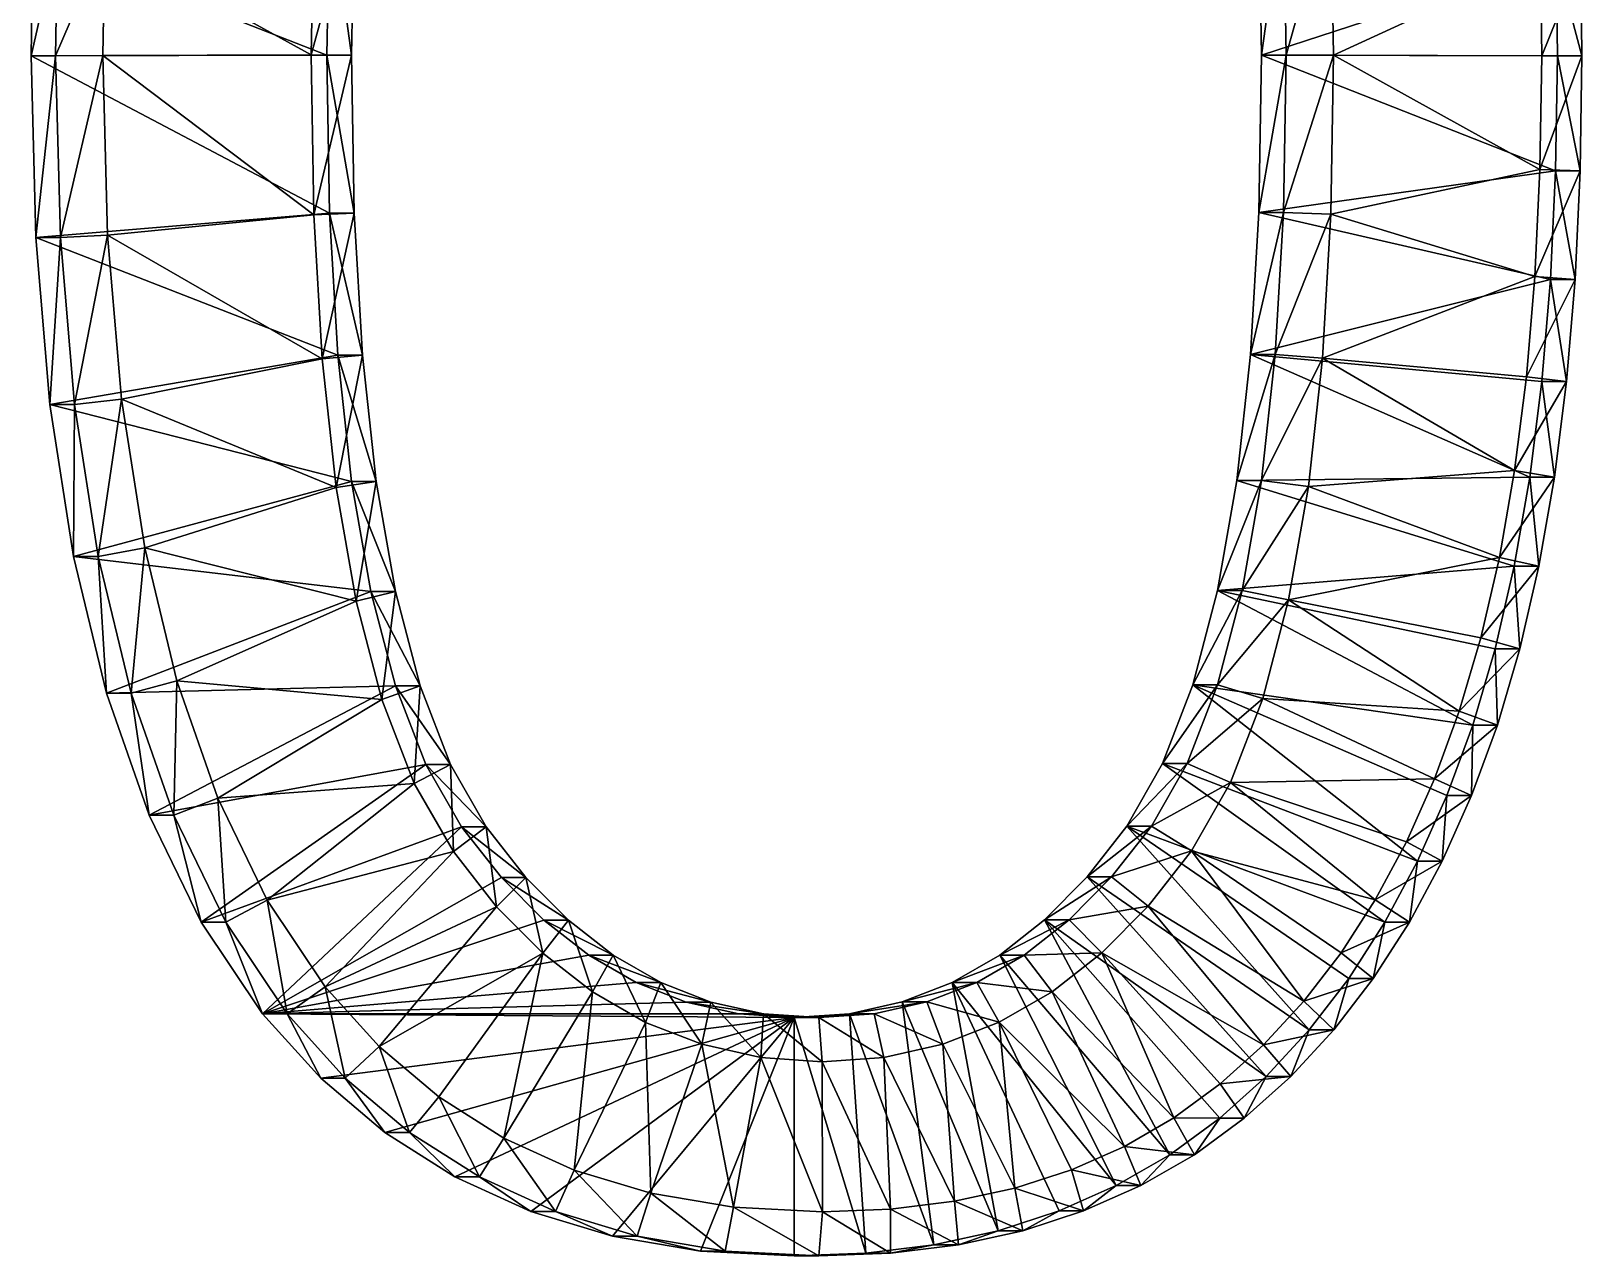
# Model space of a CAD drawing. Header units: metres. Extents: x -136 to 55, y -57 to 41.
# Drawn here: x 19.06 to 28.3, y -57.09 to -49.8 of the extents above; entities that cross this region are included whole.
import ezdxf

# ---------------------------------------------------------------- set-up
doc = ezdxf.new("R2010")
doc.units = ezdxf.units.M
doc.layers.get('0').update_dxf_attribs({"true_color": 0x57e057})

msp = doc.modelspace()

# ---------------------------------------------------------------- meshes
at = {"color": 74, "true_color": 0x58b11a}
mesh = msp.add_polyface(dxfattribs=at)
corners = [(19.1063, -48.6073, 0.4334), (19.0752, -49.258, 0.4364), (19.2528, -48.6073, 1.9548), (19.2217, -49.258, 1.9578), (19.0648, -49.948, 0.4374), (19.2113, -49.948, 1.9588), (19.0929, -51.0307, 0.4347), (20.8432, -49.0022, 0.2662), (20.897, -48.1496, 0.261), (20.9897, -49.0022, 1.7876), (20.8253, -49.9432, 0.2679), (20.9718, -49.9432, 1.7893), (20.9882, -50.8843, 1.7877), (19.2528, -48.6073, 1.9548), (19.2217, -49.258, 1.9578), (19.2113, -49.948, 1.9588), (19.2394, -51.0307, 1.9561), (21.0434, -48.1496, 1.7824), (20.9897, -49.0022, 1.7876), (20.9718, -49.9432, 1.7893), (20.9882, -50.8843, 1.7877), (19.534, -48.6247, 2.1471), (19.5033, -49.2662, 2.1501), (19.4931, -49.9466, 2.1511), (19.2394, -51.0307, 1.9561), (21.0434, -48.1496, 1.7824), (20.75, -48.9914, 2.03), (20.7319, -49.943, 2.0318), (20.7484, -50.8942, 2.0302), (20.8417, -50.8843, 0.2663)]
mesh.append_faces([[corners[k] for k in face] for face in [(1, 10, 4), (0, 7, 1)]], dxfattribs={"vtx0": -1, "vtx1": -1, "color": 74})
mesh.append_faces([[corners[k] for k in face] for face in [(23, 28, 27), (22, 27, 26), (4, 10, 29), (1, 7, 10)]], dxfattribs={"vtx0": -1, "vtx2": -1, "color": 74})
mesh.append_faces([[corners[k] for k in face] for face in [(0, 1, 2), (1, 4, 3), (4, 6, 5), (7, 8, 9), (10, 7, 11), (2, 3, 13), (3, 5, 14), (5, 16, 15), (9, 17, 18), (11, 9, 19), (13, 14, 21), (14, 15, 22), (15, 24, 23), (18, 25, 26), (19, 18, 27)]], dxfattribs={"vtx1": -1, "color": 74})
mesh.append_faces([[corners[k] for k in face] for face in [(22, 23, 27), (21, 22, 26)]], dxfattribs={"vtx1": -1, "vtx2": -1, "color": 74})
mesh.append_faces([[corners[k] for k in face] for face in [(1, 3, 2), (4, 5, 3), (10, 11, 12), (7, 9, 11), (3, 14, 13), (5, 15, 14), (11, 19, 20), (9, 18, 19), (14, 22, 21), (15, 23, 22), (19, 27, 28), (18, 26, 27)]], dxfattribs={"vtx2": -1, "color": 74})
mesh = msp.add_polyface(dxfattribs=at)
corners = [(28.1499, -49.948, -0.4374), (28.2964, -49.948, 1.084), (28.2861, -50.633, 1.085), (28.1435, -49.3704, -0.4368), (28.29, -49.3704, 1.0846), (28.1243, -48.8276, -0.4349), (28.2708, -48.8276, 1.0865), (26.3731, -49.0026, -0.2663), (26.5196, -49.0026, 1.2551), (26.4706, -48.1566, 1.2598), (26.3894, -49.9432, -0.2679), (26.5359, -49.9432, 1.2536), (28.2964, -49.948, 1.084), (28.2861, -50.633, 1.085), (28.29, -49.3704, 1.0846), (28.2708, -48.8276, 1.0865), (26.5196, -49.0026, 1.2551), (26.4706, -48.1566, 1.2598), (26.5359, -49.9432, 1.2536), (26.5195, -50.8818, 1.2551), (28.0565, -49.9475, 1.3265), (28.0463, -50.6248, 1.3275), (28.0502, -49.3765, 1.3271), (28.0312, -48.8406, 1.3289), (28.2388, -48.3198, 1.0896), (26.8012, -48.9927, 1.4474), (26.7516, -48.1348, 1.4521), (26.8177, -49.9433, 1.4458), (27.9997, -48.3405, 1.332), (28.1396, -50.633, -0.4364)]
mesh.append_faces([[corners[k] for k in face] for face in [(7, 3, 10)]], dxfattribs={"vtx0": -1, "vtx1": -1, "color": 74})
mesh.append_faces([[corners[k] for k in face] for face in [(22, 25, 27), (10, 0, 29), (10, 3, 0), (7, 5, 3)]], dxfattribs={"vtx0": -1, "vtx2": -1, "color": 74})
mesh.append_faces([[corners[k] for k in face] for face in [(0, 3, 1), (3, 5, 4), (7, 10, 8), (1, 4, 12), (4, 6, 14), (8, 11, 16), (11, 19, 18), (12, 14, 20), (14, 15, 22), (15, 24, 23), (16, 18, 25)]], dxfattribs={"vtx1": -1, "color": 74})
mesh.append_faces([[corners[k] for k in face] for face in [(23, 28, 25), (22, 23, 25), (20, 22, 27), (21, 20, 27)]], dxfattribs={"vtx1": -1, "vtx2": -1, "color": 74})
mesh.append_faces([[corners[k] for k in face] for face in [(0, 1, 2), (3, 4, 1), (5, 6, 4), (7, 8, 9), (10, 11, 8), (1, 12, 13), (4, 14, 12), (6, 15, 14), (8, 16, 17), (11, 18, 16), (12, 20, 21), (14, 22, 20), (15, 23, 22), (16, 25, 26), (18, 27, 25)]], dxfattribs={"vtx2": -1, "color": 74})
mesh = msp.add_polyface(dxfattribs=at)
corners = [(19.0929, -51.0307, 0.4347), (19.1773, -52.0242, 0.4266), (19.2394, -51.0307, 1.9561), (19.3238, -52.0242, 1.948), (19.3179, -52.9285, 0.413), (19.2113, -49.948, 1.9588), (20.9727, -52.4818, 0.2537), (20.8908, -51.7304, 0.2616), (21.1192, -52.4818, 1.7751), (21.0373, -51.7304, 1.783), (20.8417, -50.8843, 0.2663), (20.9882, -50.8843, 1.7877), (20.8253, -49.9432, 0.2679), (19.2394, -51.0307, 1.9561), (19.3238, -52.0242, 1.948), (19.4644, -52.9285, 1.9345), (19.2113, -49.948, 1.9588), (21.1192, -52.4818, 1.7751), (21.0373, -51.7304, 1.783), (20.9882, -50.8843, 1.7877), (20.9718, -49.9432, 1.7893), (19.5209, -51.0162, 2.1484), (19.6038, -51.9928, 2.1404), (19.4644, -52.9285, 1.9345), (19.4931, -49.9466, 2.1511), (20.8818, -52.5187, 2.0173), (20.7982, -51.7523, 2.0254), (20.7484, -50.8942, 2.0302), (20.9718, -49.9432, 1.7893), (19.0648, -49.948, 0.4374)]
mesh.append_faces([[corners[k] for k in face] for face in [(0, 7, 1), (29, 10, 0)]], dxfattribs={"vtx0": -1, "vtx1": -1, "color": 74})
mesh.append_faces([[corners[k] for k in face] for face in [(22, 25, 26), (21, 26, 27), (1, 7, 6), (0, 10, 7)]], dxfattribs={"vtx0": -1, "vtx2": -1, "color": 74})
mesh.append_faces([[corners[k] for k in face] for face in [(0, 1, 2), (1, 4, 3), (6, 7, 8), (7, 10, 9), (10, 12, 11), (2, 3, 13), (3, 15, 14), (8, 9, 17), (9, 11, 18), (11, 20, 19), (13, 14, 21), (14, 23, 22), (17, 18, 25), (18, 19, 26), (19, 28, 27)]], dxfattribs={"vtx1": -1, "color": 74})
mesh.append_faces([[corners[k] for k in face] for face in [(21, 22, 26), (24, 21, 27)]], dxfattribs={"vtx1": -1, "vtx2": -1, "color": 74})
mesh.append_faces([[corners[k] for k in face] for face in [(1, 3, 2), (0, 2, 5), (7, 9, 8), (10, 11, 9), (3, 14, 13), (2, 13, 16), (9, 18, 17), (11, 19, 18), (14, 22, 21), (13, 21, 24), (18, 26, 25), (19, 27, 26)]], dxfattribs={"vtx2": -1, "color": 74})
mesh = msp.add_polyface(dxfattribs=at)
corners = [(28.0574, -51.8873, -0.4285), (28.1088, -51.2794, -0.4334), (28.2039, -51.8873, 1.0929), (28.2553, -51.2794, 1.088), (28.1396, -50.633, -0.4364), (28.2861, -50.633, 1.085), (28.1499, -49.948, -0.4374), (26.3894, -49.9432, -0.2679), (26.373, -50.8818, -0.2663), (26.5359, -49.9432, 1.2536), (26.5195, -50.8818, 1.2551), (26.3239, -51.7262, -0.2616), (26.4704, -51.7262, 1.2599), (28.2039, -51.8873, 1.0929), (28.2553, -51.2794, 1.088), (28.2861, -50.633, 1.085), (28.2964, -49.948, 1.084), (26.5195, -50.8818, 1.2551), (26.5359, -49.9432, 1.2536), (26.4704, -51.7262, 1.2599), (26.3885, -52.4762, 1.2677), (27.9654, -51.8597, 1.3353), (28.0159, -51.2621, 1.3304), (28.0463, -50.6248, 1.3275), (28.2964, -49.948, 1.084), (26.8177, -49.9433, 1.4458), (26.8011, -50.8918, 1.4474), (26.7513, -51.7481, 1.4522)]
mesh.append_faces([[corners[k] for k in face] for face in [(8, 1, 11), (7, 4, 8)]], dxfattribs={"vtx0": -1, "vtx1": -1, "color": 74})
mesh.append_faces([[corners[k] for k in face] for face in [(23, 25, 26), (22, 26, 27), (11, 1, 0), (8, 4, 1)]], dxfattribs={"vtx0": -1, "vtx2": -1, "color": 74})
mesh.append_faces([[corners[k] for k in face] for face in [(0, 1, 2), (1, 4, 3), (4, 6, 5), (7, 8, 9), (8, 11, 10), (2, 3, 13), (3, 5, 14), (5, 16, 15), (10, 12, 17), (12, 20, 19), (13, 14, 21), (14, 15, 22), (15, 24, 23), (18, 17, 25), (17, 19, 26)]], dxfattribs={"vtx1": -1, "color": 74})
mesh.append_faces([[corners[k] for k in face] for face in [(22, 23, 26), (21, 22, 27)]], dxfattribs={"vtx1": -1, "vtx2": -1, "color": 74})
mesh.append_faces([[corners[k] for k in face] for face in [(1, 3, 2), (4, 5, 3), (8, 10, 9), (11, 12, 10), (3, 14, 13), (5, 15, 14), (10, 17, 18), (12, 19, 17), (14, 22, 21), (15, 23, 22), (17, 26, 25), (19, 27, 26)]], dxfattribs={"vtx2": -1, "color": 74})
mesh = msp.add_polyface(dxfattribs=at)
corners = [(27.893, -52.9872, -0.4127), (28.0395, -52.9872, 1.1088), (27.9264, -53.4793, 1.1197), (27.9855, -52.4565, -0.4216), (28.132, -52.4565, 1.0999), (28.0574, -51.8873, -0.4285), (28.2039, -51.8873, 1.0929), (26.3239, -51.7262, -0.2616), (26.242, -52.4762, -0.2537), (26.4704, -51.7262, 1.2599), (26.3885, -52.4762, 1.2677), (26.1274, -53.1321, -0.2427), (26.2739, -53.1321, 1.2788), (28.0395, -52.9872, 1.1088), (27.9264, -53.4793, 1.1197), (28.132, -52.4565, 1.0999), (28.2039, -51.8873, 1.0929), (26.3885, -52.4762, 1.2677), (26.4704, -51.7262, 1.2599), (26.2739, -53.1321, 1.2788), (27.8047, -52.9351, 1.3507), (27.695, -53.4126, 1.3613), (27.8949, -52.4174, 1.3421), (27.9654, -51.8597, 1.3353), (26.7513, -51.7481, 1.4522), (26.6678, -52.5132, 1.4602), (26.5498, -53.1882, 1.4716)]
mesh.append_faces([[corners[k] for k in face] for face in [(8, 0, 11), (7, 3, 8)]], dxfattribs={"vtx0": -1, "vtx1": -1, "color": 74})
mesh.append_faces([[corners[k] for k in face] for face in [(22, 24, 25), (20, 25, 26), (8, 3, 0), (7, 5, 3)]], dxfattribs={"vtx0": -1, "vtx2": -1, "color": 74})
mesh.append_faces([[corners[k] for k in face] for face in [(0, 3, 1), (3, 5, 4), (7, 8, 9), (8, 11, 10), (1, 4, 13), (4, 6, 15), (10, 12, 17), (13, 15, 20), (15, 16, 22), (18, 17, 24), (17, 19, 25)]], dxfattribs={"vtx1": -1, "color": 74})
mesh.append_faces([[corners[k] for k in face] for face in [(22, 23, 24), (20, 22, 25), (21, 20, 26)]], dxfattribs={"vtx1": -1, "vtx2": -1, "color": 74})
mesh.append_faces([[corners[k] for k in face] for face in [(0, 1, 2), (3, 4, 1), (5, 6, 4), (8, 10, 9), (11, 12, 10), (1, 13, 14), (4, 15, 13), (6, 16, 15), (10, 17, 18), (12, 19, 17), (13, 20, 21), (15, 22, 20), (16, 23, 22), (17, 25, 24), (19, 26, 25)]], dxfattribs={"vtx2": -1, "color": 74})
mesh = msp.add_polyface(dxfattribs=at)
corners = [(19.3179, -52.9285, 0.413), (19.4644, -52.9285, 1.9345), (19.3238, -52.0242, 1.948), (19.5148, -53.7435, 0.3941), (19.6613, -53.7435, 1.9155), (19.7679, -54.4693, 0.3697), (19.9144, -54.4693, 1.8911), (20.0773, -55.1058, 0.3399), (20.2238, -55.1058, 1.8613), (19.4644, -52.9285, 1.9345), (19.3238, -52.0242, 1.948), (19.6613, -53.7435, 1.9155), (19.9144, -54.4693, 1.8911), (20.2238, -55.1058, 1.8613), (19.7414, -52.8773, 2.1272), (19.6038, -51.9928, 2.1404), (19.9326, -53.6691, 2.1087), (20.1764, -54.3681, 2.0853), (20.4713, -54.9747, 2.0569), (21.3462, -54.2801, 1.9726), (21.1536, -53.781, 1.9912), (20.9997, -53.1944, 2.006), (20.8818, -52.5187, 2.0173), (21.4148, -54.1669, 0.2111), (21.2347, -53.7, 0.2285), (21.0873, -53.1383, 0.2427), (20.9727, -52.4818, 0.2537), (19.1773, -52.0242, 0.4266)]
mesh.append_faces([[corners[k] for k in face] for face in [(5, 23, 7), (3, 24, 5), (0, 25, 3), (27, 26, 0)]], dxfattribs={"vtx0": -1, "vtx1": -1, "color": 74})
mesh.append_faces([[corners[k] for k in face] for face in [(17, 19, 20), (16, 20, 21), (14, 21, 22), (5, 24, 23), (3, 25, 24), (0, 26, 25)]], dxfattribs={"vtx0": -1, "vtx2": -1, "color": 74})
mesh.append_faces([[corners[k] for k in face] for face in [(0, 3, 1), (3, 5, 4), (5, 7, 6), (1, 4, 9), (4, 6, 11), (6, 8, 12), (9, 11, 14), (11, 12, 16), (12, 13, 17)]], dxfattribs={"vtx1": -1, "color": 74})
mesh.append_faces([[corners[k] for k in face] for face in [(17, 18, 19), (16, 17, 20), (14, 16, 21), (15, 14, 22)]], dxfattribs={"vtx1": -1, "vtx2": -1, "color": 74})
mesh.append_faces([[corners[k] for k in face] for face in [(0, 1, 2), (3, 4, 1), (5, 6, 4), (7, 8, 6), (1, 9, 10), (4, 11, 9), (6, 12, 11), (8, 13, 12), (9, 14, 15), (11, 16, 14), (12, 17, 16), (13, 18, 17)]], dxfattribs={"vtx2": -1, "color": 74})
mesh = msp.add_polyface(dxfattribs=at)
corners = [(21.8645, -54.8403, 0.1678), (22.011, -54.8403, 1.6892), (22.2632, -55.0953, 1.665), (21.6276, -54.5389, 0.1906), (21.7741, -54.5389, 1.7121), (21.4148, -54.1669, 0.2111), (21.5613, -54.1669, 1.7326), (21.2347, -53.7, 0.2285), (21.3812, -53.7, 1.7499), (21.0873, -53.1383, 0.2427), (21.2338, -53.1383, 1.7641), (20.9727, -52.4818, 0.2537), (21.1192, -52.4818, 1.7751), (22.2632, -55.0953, 1.665), (22.011, -54.8403, 1.6892), (21.7741, -54.5389, 1.7121), (21.5613, -54.1669, 1.7326), (21.3812, -53.7, 1.7499), (21.2338, -53.1383, 1.7641), (21.1192, -52.4818, 1.7751), (21.8364, -55.0144, 1.9254), (21.5785, -54.6861, 1.9503), (21.3462, -54.2801, 1.9726), (21.1536, -53.781, 1.9912), (20.9997, -53.1944, 2.006), (20.8818, -52.5187, 2.0173), (20.4713, -54.9747, 2.0569), (20.0773, -55.1058, 0.3399)]
mesh.append_faces([[corners[k] for k in face] for face in [(26, 21, 22), (27, 5, 3)]], dxfattribs={"vtx0": -1, "vtx2": -1, "color": 74})
mesh.append_faces([[corners[k] for k in face] for face in [(0, 3, 1), (3, 5, 4), (5, 7, 6), (7, 9, 8), (9, 11, 10), (2, 1, 13), (1, 4, 14), (4, 6, 15), (6, 8, 16), (8, 10, 17), (10, 12, 18), (14, 15, 20), (15, 16, 21), (16, 17, 22), (17, 18, 23), (18, 19, 24)]], dxfattribs={"vtx1": -1, "color": 74})
mesh.append_faces([[corners[k] for k in face] for face in [(0, 1, 2), (3, 4, 1), (5, 6, 4), (7, 8, 6), (9, 10, 8), (11, 12, 10), (1, 14, 13), (4, 15, 14), (6, 16, 15), (8, 17, 16), (10, 18, 17), (12, 19, 18), (15, 21, 20), (16, 22, 21), (17, 23, 22), (18, 24, 23), (19, 25, 24)]], dxfattribs={"vtx2": -1, "color": 74})
mesh = msp.add_polyface(dxfattribs=at)
corners = [(27.6463, -53.9328, -0.3889), (27.7928, -53.9328, 1.1325), (27.6387, -54.3527, 1.1474), (27.7799, -53.4793, -0.4018), (27.9264, -53.4793, 1.1197), (27.893, -52.9872, -0.4127), (26.1274, -53.1321, -0.2427), (25.9801, -53.6937, -0.2285), (26.2739, -53.1321, 1.2788), (26.1266, -53.6937, 1.293), (25.7999, -54.161, -0.2111), (25.9464, -54.161, 1.3103), (27.6387, -54.3527, 1.1474), (27.7928, -53.9328, 1.1325), (27.9264, -53.4793, 1.1197), (28.0395, -52.9872, 1.1088), (26.2739, -53.1321, 1.2788), (26.1266, -53.6937, 1.293), (25.9464, -54.161, 1.3103), (27.418, -54.2538, 1.388), (27.566, -53.8502, 1.3737), (27.695, -53.4126, 1.3613), (28.0395, -52.9872, 1.1088), (26.5498, -53.1882, 1.4716), (26.396, -53.7746, 1.4864), (26.2035, -54.2741, 1.5049), (27.3178, -54.7442, -0.3573), (27.4922, -54.3527, -0.3741)]
mesh.append_faces([[corners[k] for k in face] for face in [(7, 26, 10), (6, 0, 7)]], dxfattribs={"vtx0": -1, "vtx1": -1, "color": 74})
mesh.append_faces([[corners[k] for k in face] for face in [(20, 23, 24), (19, 24, 25), (7, 0, 27), (6, 3, 0), (6, 5, 3)]], dxfattribs={"vtx0": -1, "vtx2": -1, "color": 74})
mesh.append_faces([[corners[k] for k in face] for face in [(0, 3, 1), (3, 5, 4), (6, 7, 8), (7, 10, 9), (2, 1, 12), (1, 4, 13), (4, 15, 14), (8, 9, 16), (9, 11, 17), (12, 13, 19), (13, 14, 20), (14, 22, 21), (16, 17, 23), (17, 18, 24)]], dxfattribs={"vtx1": -1, "color": 74})
mesh.append_faces([[corners[k] for k in face] for face in [(20, 21, 23), (19, 20, 24)]], dxfattribs={"vtx1": -1, "vtx2": -1, "color": 74})
mesh.append_faces([[corners[k] for k in face] for face in [(0, 1, 2), (3, 4, 1), (7, 9, 8), (10, 11, 9), (1, 13, 12), (4, 14, 13), (9, 17, 16), (11, 18, 17), (13, 20, 19), (14, 21, 20), (17, 24, 23), (18, 25, 24)]], dxfattribs={"vtx2": -1, "color": 74})
mesh = msp.add_polyface(dxfattribs=at)
corners = [(27.1229, -55.1071, -0.3385), (27.2694, -55.1071, 1.1829), (27.0542, -55.4414, 1.2036), (27.3178, -54.7442, -0.3573), (27.4643, -54.7442, 1.1642), (27.4922, -54.3527, -0.3741), (27.6387, -54.3527, 1.1474), (27.6463, -53.9328, -0.3889), (25.7999, -54.161, -0.2111), (25.5871, -54.5341, -0.1906), (25.9464, -54.161, 1.3103), (27.0542, -55.4414, 1.2036), (27.2694, -55.1071, 1.1829), (27.4643, -54.7442, 1.1642), (27.6387, -54.3527, 1.1474), (25.7336, -54.5341, 1.3308), (25.9464, -54.161, 1.3103), (25.7336, -54.5341, 1.3308), (26.8621, -55.2899, 1.4415), (27.0657, -54.9735, 1.4219), (27.2511, -54.6283, 1.4041), (27.418, -54.2538, 1.388), (26.2035, -54.2741, 1.5049), (25.9713, -54.681, 1.5273), (26.6404, -55.5777, 1.4628), (25.7135, -55.0105, 1.5521), (26.6722, -55.7473, -0.2951), (25.3502, -54.8368, -0.1678), (26.9077, -55.4414, -0.3178), (25.9801, -53.6937, -0.2285)]
mesh.append_faces([[corners[k] for k in face] for face in [(9, 26, 27), (8, 0, 9)]], dxfattribs={"vtx0": -1, "vtx1": -1, "color": 74})
mesh.append_faces([[corners[k] for k in face] for face in [(19, 22, 23), (24, 23, 25), (9, 28, 26), (9, 0, 28), (8, 3, 0), (29, 5, 3)]], dxfattribs={"vtx0": -1, "vtx2": -1, "color": 74})
mesh.append_faces([[corners[k] for k in face] for face in [(0, 3, 1), (3, 5, 4), (5, 7, 6), (8, 9, 10), (2, 1, 11), (1, 4, 12), (4, 6, 13), (10, 15, 16), (11, 12, 18), (12, 13, 19), (13, 14, 20), (16, 17, 22)]], dxfattribs={"vtx1": -1, "color": 74})
mesh.append_faces([[corners[k] for k in face] for face in [(20, 21, 22), (19, 20, 22), (18, 19, 23), (24, 18, 23)]], dxfattribs={"vtx1": -1, "vtx2": -1, "color": 74})
mesh.append_faces([[corners[k] for k in face] for face in [(0, 1, 2), (3, 4, 1), (5, 6, 4), (1, 12, 11), (4, 13, 12), (6, 14, 13), (15, 17, 16), (12, 19, 18), (13, 20, 19), (14, 21, 20), (17, 23, 22)]], dxfattribs={"vtx2": -1, "color": 74})
mesh = msp.add_polyface(dxfattribs=at)
corners = [(25.5871, -54.5341, -0.1906), (25.7336, -54.5341, 1.3308), (25.9464, -54.161, 1.3103), (25.3502, -54.8368, -0.1678), (25.4967, -54.8368, 1.3536), (25.098, -55.0929, -0.1435), (25.2445, -55.0929, 1.3779), (24.8305, -55.3025, -0.1178), (24.977, -55.3025, 1.4037), (24.5477, -55.4654, -0.0905), (24.6942, -55.4654, 1.4309), (24.2495, -55.5819, -0.0618), (24.396, -55.5819, 1.4596), (25.7336, -54.5341, 1.3308), (25.4967, -54.8368, 1.3536), (25.2445, -55.0929, 1.3779), (24.977, -55.3025, 1.4037), (24.6942, -55.4654, 1.4309), (24.396, -55.5819, 1.4596), (25.9713, -54.681, 1.5273), (25.7135, -55.0105, 1.5521), (25.439, -55.2892, 1.5785), (25.1437, -55.5205, 1.607), (24.8279, -55.7025, 1.6374), (24.4929, -55.8333, 1.6696), (25.8679, -56.2712, 1.5372), (25.524, -56.6755, -0.1845), (25.8427, -56.4912, -0.2152), (26.4163, -56.0246, -0.2705)]
mesh.append_faces([[corners[k] for k in face] for face in [(7, 26, 9), (5, 27, 7), (3, 28, 5)]], dxfattribs={"vtx0": -1, "vtx1": -1, "color": 74})
mesh.append_faces([[corners[k] for k in face] for face in [(25, 21, 22)]], dxfattribs={"vtx0": -1, "vtx2": -1, "color": 74})
mesh.append_faces([[corners[k] for k in face] for face in [(0, 3, 1), (3, 5, 4), (5, 7, 6), (7, 9, 8), (9, 11, 10), (1, 4, 13), (4, 6, 14), (6, 8, 15), (8, 10, 16), (10, 12, 17), (13, 14, 19), (14, 15, 20), (15, 16, 21), (16, 17, 22), (17, 18, 23)]], dxfattribs={"vtx1": -1, "color": 74})
mesh.append_faces([[corners[k] for k in face] for face in [(0, 1, 2), (3, 4, 1), (5, 6, 4), (7, 8, 6), (9, 10, 8), (11, 12, 10), (4, 14, 13), (6, 15, 14), (8, 16, 15), (10, 17, 16), (12, 18, 17), (14, 20, 19), (15, 21, 20), (16, 22, 21), (17, 23, 22), (18, 24, 23)]], dxfattribs={"vtx2": -1, "color": 74})
mesh = msp.add_polyface(dxfattribs=at)
corners = [(20.0773, -55.1058, 0.3399), (20.4429, -55.6532, 0.3047), (20.2238, -55.1058, 1.8613), (20.5894, -55.6532, 1.8261), (20.7891, -56.0355, 0.2714), (20.9356, -56.0355, 1.7928), (21.1706, -56.359, 0.2346), (21.3171, -56.359, 1.7561), (21.5874, -56.6237, 0.1945), (21.7339, -56.6237, 1.7159), (22.0394, -56.8296, 0.151), (20.2238, -55.1058, 1.8613), (20.5894, -55.6532, 1.8261), (20.9356, -56.0355, 1.7928), (21.3171, -56.359, 1.7561), (21.7339, -56.6237, 1.7159), (20.4713, -54.9747, 2.0569), (20.8162, -55.4911, 2.0237), (21.1379, -55.8464, 1.9927), (21.4925, -56.1472, 1.9585), (21.8789, -56.3926, 1.9213), (21.5785, -54.6861, 1.9503), (21.8364, -55.0144, 1.9254), (22.1109, -55.292, 1.899), (23.6074, -55.675), (22.1167, -55.0953, 0.1435), (22.3842, -55.304, 0.1178), (21.8645, -54.8403, 0.1678), (21.6276, -54.5389, 0.1906)]
mesh.append_faces([[corners[k] for k in face] for face in [(0, 28, 1)]], dxfattribs={"vtx0": -1, "vtx1": -1, "color": 74})
mesh.append_faces([[corners[k] for k in face] for face in [(22, 17, 18), (23, 18, 19), (24, 4, 1), (1, 25, 26), (1, 27, 25), (1, 28, 27)]], dxfattribs={"vtx0": -1, "vtx2": -1, "color": 74})
mesh.append_faces([[corners[k] for k in face] for face in [(0, 1, 2), (1, 4, 3), (4, 6, 5), (6, 8, 7), (8, 10, 9), (2, 3, 11), (3, 5, 12), (5, 7, 13), (7, 9, 14), (11, 12, 16), (12, 13, 17), (13, 14, 18), (14, 15, 19)]], dxfattribs={"vtx1": -1, "color": 74})
mesh.append_faces([[corners[k] for k in face] for face in [(16, 17, 21), (22, 21, 17), (23, 22, 18)]], dxfattribs={"vtx1": -1, "vtx2": -1, "color": 74})
mesh.append_faces([[corners[k] for k in face] for face in [(1, 3, 2), (4, 5, 3), (6, 7, 5), (8, 9, 7), (3, 12, 11), (5, 13, 12), (7, 14, 13), (9, 15, 14), (12, 17, 16), (13, 18, 17), (14, 19, 18), (15, 20, 19)]], dxfattribs={"vtx2": -1, "color": 74})
mesh = msp.add_polyface(dxfattribs=at)
corners = [(22.0394, -56.8296, 0.151), (22.1859, -56.8296, 1.6724), (21.7339, -56.6237, 1.7159), (22.5268, -56.9766, 0.104), (22.6733, -56.9766, 1.6255), (22.667, -55.4663, 0.0905), (22.3842, -55.304, 0.1178), (22.8135, -55.4663, 1.612), (22.5307, -55.304, 1.6392), (22.1167, -55.0953, 0.1435), (22.2632, -55.0953, 1.665), (21.8645, -54.8403, 0.1678), (21.7339, -56.6237, 1.7159), (22.1859, -56.8296, 1.6724), (22.6733, -56.9766, 1.6255), (22.5307, -55.304, 1.6392), (22.2632, -55.0953, 1.665), (21.8789, -56.3926, 1.9213), (22.2986, -56.5837, 1.8809), (22.7536, -56.721, 1.8371), (22.4063, -55.5223, 1.8706), (22.7221, -55.7036, 1.8401), (22.1109, -55.292, 1.899), (22.011, -54.8403, 1.6892), (21.8364, -55.0144, 1.9254), (21.4925, -56.1472, 1.9585), (20.4429, -55.6532, 0.3047), (23.2786, -55.6518, 0.0317), (23.6074, -55.675), (22.9652, -55.5823, 0.0618), (21.1706, -56.359, 0.2346), (20.7891, -56.0355, 0.2714), (21.5874, -56.6237, 0.1945)]
mesh.append_faces([[corners[k] for k in face] for face in [(22, 25, 17), (20, 17, 18), (21, 18, 19), (26, 27, 28), (26, 29, 27), (26, 5, 29), (26, 6, 5), (28, 30, 31), (28, 32, 30), (28, 0, 32)]], dxfattribs={"vtx0": -1, "vtx2": -1, "color": 74})
mesh.append_faces([[corners[k] for k in face] for face in [(0, 3, 1), (5, 6, 7), (6, 9, 8), (9, 11, 10), (2, 1, 12), (1, 4, 13), (8, 10, 15), (12, 13, 17), (13, 14, 18), (15, 16, 20), (16, 23, 22)]], dxfattribs={"vtx1": -1, "color": 74})
mesh.append_faces([[corners[k] for k in face] for face in [(20, 22, 17), (21, 20, 18)]], dxfattribs={"vtx1": -1, "vtx2": -1, "color": 74})
mesh.append_faces([[corners[k] for k in face] for face in [(0, 1, 2), (3, 4, 1), (6, 8, 7), (9, 10, 8), (1, 13, 12), (4, 14, 13), (10, 16, 15), (13, 18, 17), (14, 19, 18), (15, 20, 21), (16, 22, 20), (23, 24, 22)]], dxfattribs={"vtx2": -1, "color": 74})
mesh = msp.add_polyface(dxfattribs=at)
corners = [(25.8427, -56.4912, -0.2152), (25.9892, -56.4912, 1.3062), (25.6705, -56.6755, 1.3369), (26.14, -56.2734, -0.2439), (26.2865, -56.2734, 1.2776), (26.4163, -56.0246, -0.2705), (26.5628, -56.0246, 1.251), (26.6722, -55.7473, -0.2951), (26.8187, -55.7473, 1.2263), (26.9077, -55.4414, -0.3178), (27.0542, -55.4414, 1.2036), (27.1229, -55.1071, -0.3385), (25.6705, -56.6755, 1.3369), (25.9892, -56.4912, 1.3062), (26.2865, -56.2734, 1.2776), (26.5628, -56.0246, 1.251), (26.8187, -55.7473, 1.2263), (27.0542, -55.4414, 1.2036), (25.8679, -56.2712, 1.5372), (25.5734, -56.4414, 1.5656), (26.1431, -56.0695, 1.5107), (26.4006, -55.8376, 1.4859), (26.6404, -55.5777, 1.4628), (26.8621, -55.2899, 1.4415), (25.7135, -55.0105, 1.5521), (25.439, -55.2892, 1.5785), (25.098, -55.0929, -0.1435), (25.3502, -54.8368, -0.1678)]
mesh.append_faces([[corners[k] for k in face] for face in [(21, 24, 25), (26, 5, 3), (27, 7, 5)]], dxfattribs={"vtx0": -1, "vtx2": -1, "color": 74})
mesh.append_faces([[corners[k] for k in face] for face in [(0, 3, 1), (3, 5, 4), (5, 7, 6), (7, 9, 8), (9, 11, 10), (2, 1, 12), (1, 4, 13), (4, 6, 14), (6, 8, 15), (8, 10, 16), (13, 14, 18), (14, 15, 20), (15, 16, 21), (16, 17, 22)]], dxfattribs={"vtx1": -1, "color": 74})
mesh.append_faces([[corners[k] for k in face] for face in [(21, 22, 24), (20, 21, 25), (18, 20, 25)]], dxfattribs={"vtx1": -1, "vtx2": -1, "color": 74})
mesh.append_faces([[corners[k] for k in face] for face in [(0, 1, 2), (3, 4, 1), (5, 6, 4), (7, 8, 6), (9, 10, 8), (1, 13, 12), (4, 14, 13), (6, 15, 14), (8, 16, 15), (10, 17, 16), (13, 18, 19), (14, 20, 18), (15, 21, 20), (16, 22, 21), (17, 23, 22)]], dxfattribs={"vtx2": -1, "color": 74})
mesh = msp.add_polyface(dxfattribs=at)
corners = [(24.4386, -57.0273, -0.08), (24.5851, -57.0273, 1.4414), (24.1802, -57.0775, 1.4804), (24.8219, -56.9435, -0.1169), (24.9684, -56.9435, 1.4045), (25.1837, -56.8262, -0.1518), (25.3302, -56.8262, 1.3696), (25.524, -56.6755, -0.1845), (25.6705, -56.6755, 1.3369), (25.8427, -56.4912, -0.2152), (24.5851, -57.0273, 1.4414), (24.1802, -57.0775, 1.4804), (24.9684, -56.9435, 1.4045), (25.3302, -56.8262, 1.3696), (25.6705, -56.6755, 1.3369), (24.5622, -56.7687, 1.663), (24.18, -56.8161, 1.6998), (24.9214, -56.6902, 1.6284), (25.2582, -56.581, 1.5959), (25.5734, -56.4414, 1.5656), (25.9892, -56.4912, 1.3062), (24.4929, -55.8333, 1.6696), (24.8279, -55.7025, 1.6374), (25.8679, -56.2712, 1.5372), (25.1437, -55.5205, 1.607), (24.2495, -55.5819, -0.0618), (24.5477, -55.4654, -0.0905), (24.8305, -55.3025, -0.1178), (25.098, -55.0929, -0.1435), (26.14, -56.2734, -0.2439)]
mesh.append_faces([[corners[k] for k in face] for face in [(19, 22, 18), (26, 3, 25)]], dxfattribs={"vtx0": -1, "vtx1": -1, "color": 74})
mesh.append_faces([[corners[k] for k in face] for face in [(21, 15, 17), (22, 17, 18), (19, 24, 22), (25, 3, 0), (26, 5, 3), (26, 7, 5), (27, 9, 7), (28, 29, 9)]], dxfattribs={"vtx0": -1, "vtx2": -1, "color": 74})
mesh.append_faces([[corners[k] for k in face] for face in [(0, 3, 1), (3, 5, 4), (5, 7, 6), (7, 9, 8), (1, 4, 10), (4, 6, 12), (6, 8, 13), (10, 12, 15), (12, 13, 17), (13, 14, 18), (14, 20, 19)]], dxfattribs={"vtx1": -1, "color": 74})
mesh.append_faces([[corners[k] for k in face] for face in [(22, 21, 17), (19, 23, 24)]], dxfattribs={"vtx1": -1, "vtx2": -1, "color": 74})
mesh.append_faces([[corners[k] for k in face] for face in [(0, 1, 2), (3, 4, 1), (5, 6, 4), (7, 8, 6), (1, 10, 11), (4, 12, 10), (6, 13, 12), (8, 14, 13), (10, 15, 16), (12, 17, 15), (13, 18, 17), (14, 19, 18)]], dxfattribs={"vtx2": -1, "color": 74})
mesh = msp.add_polyface(dxfattribs=at)
corners = [(22.5268, -56.9766, 0.104), (23.0494, -57.0649, 0.0537), (22.6733, -56.9766, 1.6255), (23.1959, -57.0649, 1.5752), (23.6074, -57.0943), (23.7539, -57.0943, 1.5214), (23.2786, -55.6518, 0.0317), (23.4251, -55.6518, 1.5531), (23.7539, -55.675, 1.5214), (22.9652, -55.5823, 0.0618), (23.1117, -55.5823, 1.5833), (22.667, -55.4663, 0.0905), (22.8135, -55.4663, 1.612), (22.6733, -56.9766, 1.6255), (23.1959, -57.0649, 1.5752), (23.4251, -55.6518, 1.5531), (23.7539, -55.675, 1.5214), (23.1117, -55.5823, 1.5833), (22.8135, -55.4663, 1.612), (22.5307, -55.304, 1.6392), (22.5307, -55.304, 1.6392), (22.7536, -56.721, 1.8371), (23.2454, -56.804, 1.7898), (23.7539, -57.0943, 1.5214), (23.4086, -55.9118, 1.774), (23.7748, -55.9377, 1.7388), (23.057, -55.8338, 1.8079), (22.7221, -55.7036, 1.8401), (23.7765, -56.832, 1.7386), (23.6074, -55.675), (22.0394, -56.8296, 0.151)]
mesh.append_faces([[corners[k] for k in face] for face in [(26, 21, 22), (24, 22, 28), (29, 0, 30), (29, 1, 0), (29, 4, 1)]], dxfattribs={"vtx0": -1, "vtx2": -1, "color": 74})
mesh.append_faces([[corners[k] for k in face] for face in [(0, 1, 2), (1, 4, 3), (6, 9, 7), (9, 11, 10), (2, 3, 13), (3, 5, 14), (7, 10, 15), (10, 12, 17), (12, 19, 18), (13, 14, 21), (14, 23, 22), (15, 17, 24), (17, 18, 26), (18, 20, 27)]], dxfattribs={"vtx1": -1, "color": 74})
mesh.append_faces([[corners[k] for k in face] for face in [(26, 27, 21), (24, 26, 22)]], dxfattribs={"vtx1": -1, "vtx2": -1, "color": 74})
mesh.append_faces([[corners[k] for k in face] for face in [(1, 3, 2), (4, 5, 3), (6, 7, 8), (9, 10, 7), (11, 12, 10), (3, 14, 13), (7, 15, 16), (10, 17, 15), (12, 18, 17), (19, 20, 18), (14, 22, 21), (15, 24, 25), (17, 26, 24), (18, 27, 26)]], dxfattribs={"vtx2": -1, "color": 74})
mesh = msp.add_polyface(dxfattribs=at)
corners = [(23.6074, -57.0943), (24.0337, -57.0775, -0.0411), (23.7539, -57.0943, 1.5214), (24.1802, -57.0775, 1.4804), (24.4386, -57.0273, -0.08), (24.2495, -55.5819, -0.0618), (23.9361, -55.6517, -0.0317), (24.396, -55.5819, 1.4596), (24.0826, -55.6517, 1.4898), (23.6074, -55.675), (23.7539, -55.675, 1.5214), (23.2786, -55.6518, 0.0317), (23.7539, -57.0943, 1.5214), (23.1959, -57.0649, 1.5752), (24.1802, -57.0775, 1.4804), (24.5851, -57.0273, 1.4414), (24.396, -55.5819, 1.4596), (24.0826, -55.6517, 1.4898), (23.7539, -55.675, 1.5214), (23.4251, -55.6518, 1.5531), (23.7765, -56.832, 1.7386), (23.2454, -56.804, 1.7898), (24.18, -56.8161, 1.6998), (24.5851, -57.0273, 1.4414), (24.4929, -55.8333, 1.6696), (24.1412, -55.9117, 1.7035), (23.7748, -55.9377, 1.7388), (23.4251, -55.6518, 1.5531), (23.4086, -55.9118, 1.774), (24.5622, -56.7687, 1.663)]
mesh.append_faces([[corners[k] for k in face] for face in [(6, 1, 9), (5, 4, 6)]], dxfattribs={"vtx0": -1, "vtx1": -1, "color": 74})
mesh.append_faces([[corners[k] for k in face] for face in [(26, 20, 22), (25, 22, 29), (9, 1, 0), (6, 4, 1)]], dxfattribs={"vtx0": -1, "vtx2": -1, "color": 74})
mesh.append_faces([[corners[k] for k in face] for face in [(0, 1, 2), (1, 4, 3), (5, 6, 7), (6, 9, 8), (9, 11, 10), (2, 3, 12), (3, 15, 14), (7, 8, 16), (8, 10, 17), (10, 19, 18), (12, 14, 20), (14, 23, 22), (16, 17, 24), (17, 18, 25), (18, 27, 26)]], dxfattribs={"vtx1": -1, "color": 74})
mesh.append_faces([[corners[k] for k in face] for face in [(26, 28, 20), (25, 26, 22), (24, 25, 29)]], dxfattribs={"vtx1": -1, "vtx2": -1, "color": 74})
mesh.append_faces([[corners[k] for k in face] for face in [(1, 3, 2), (6, 8, 7), (9, 10, 8), (2, 12, 13), (3, 14, 12), (8, 17, 16), (10, 18, 17), (12, 20, 21), (14, 22, 20), (17, 25, 24), (18, 26, 25)]], dxfattribs={"vtx2": -1, "color": 74})

doc.saveas('drawing.dxf')
